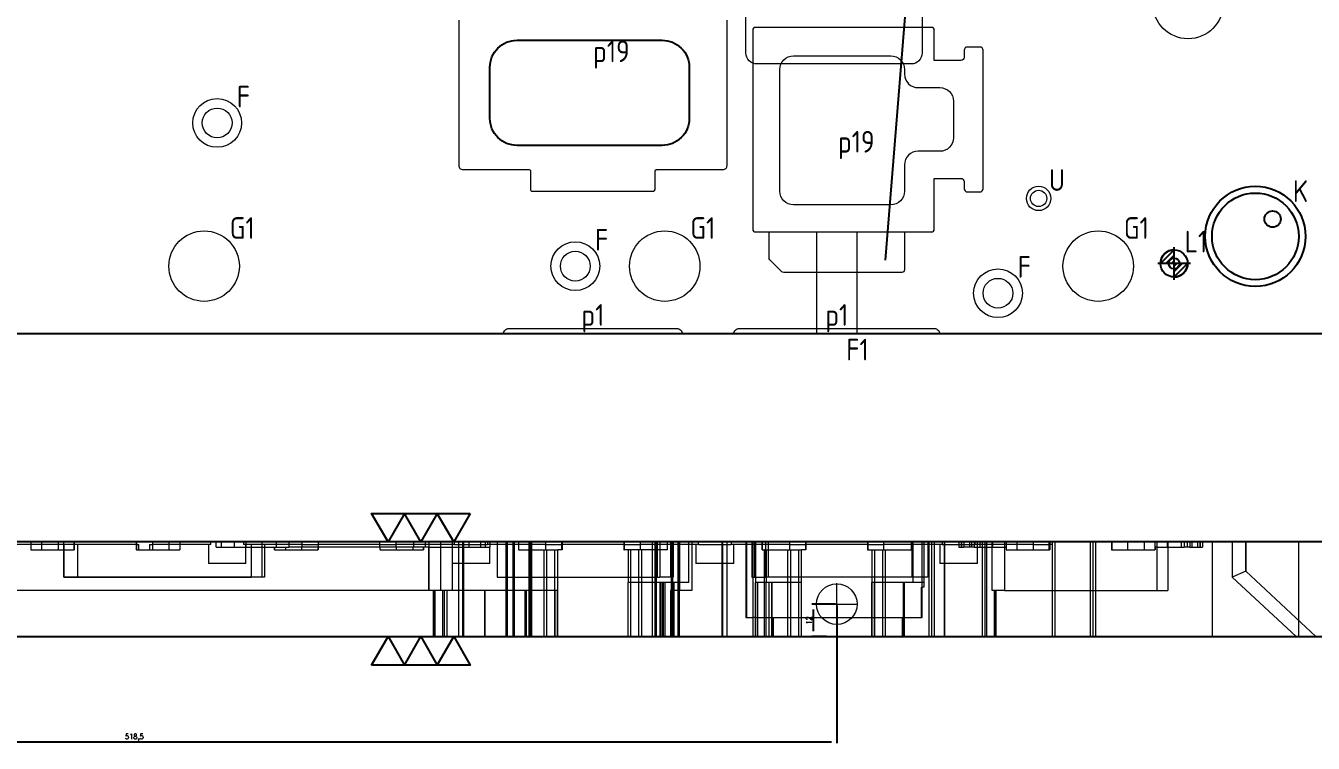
# Model space of a CAD drawing. Header units: millimetres. Extents: x 59063 to 60283, y 1408 to 2193.
# Drawn here: x 59380.3 to 59855.5, y 1407.8 to 1672.7 of the extents above; entities that cross this region are included whole.
import ezdxf
from ezdxf.enums import TextEntityAlignment as Align

# ---------------------------------------------------------------- set-up
doc = ezdxf.new("R2010")
doc.units = ezdxf.units.MM
for name, pattern in [('CENTER', [0]), ('DASHED', [0]), ('HIDDEN', [0])]:
    doc.linetypes.add(name, pattern=pattern)
doc.layers.add('151', color=7, linetype='Continuous', true_color=0xffffff)
for name, color, linetype in [('DIE', 7, 'Continuous'), ('DIE_O', 40, 'Continuous'), ('DIE_W', 1, 'Continuous'), ('DIM', 4, 'Continuous'), ('TEXT', 4, 'Continuous')]:
    doc.layers.add(name, color=color, linetype=linetype)
doc.styles.add('gbenor', font='gbenor.shx', dxfattribs={"bigfont": 'gbcbig.shx'})
doc.styles.get("Standard").update_dxf_attribs({"font": 'txt.shx', "width": 0.85, "bigfont": 'ctxt.shx'})
doc.dimstyles.new('T-2-WX', dxfattribs={"dimtxt": 2, "dimasz": 2, "dimexe": 0.5, "dimexo": 0.5, "dimgap": 0.5, "dimtad": 1, "dimtxsty": 'Standard', "dimblk": 'OPEN30', "dimcen": 0, "dimazin": 3, "dimtfac": 1, "dimtmove": 0, "dimatfit": 3, "dimldrblk": 'OPEN30', "dimlwd": -1, "dimlwe": -1})

# ---------------------------------------------------------------- blocks, each defined once
blk = doc.blocks.new('locater0')
for p, q in [((-0.5, -0.003), (0, 0.497)), ((0, 0.6), (0, -0.6)), ((-0.6, 0), (0.6, 0)), ((-0.3, 0), (0, 0.3)), ((-0.1, 0), (0, 0.1)), ((0.5, 0.003), (0, -0.497)), ((0.1, 0), (0, -0.1)), ((0.3, 0), (0, -0.3))]:
    blk.add_line(p, q)
for start, end in [(90, 180), (270, 0)]:
    blk.add_arc((0, 0), 0.5, start, end)
blk = doc.blocks.new('*D7585')
at = {"layer": 'Defpoints', "color": 0}
for p in [(59891.15, 2078.96), (59911.72, 2078.96), (59161.15, 1558.96)]:
    blk.add_point(p, dxfattribs=at)
at = {"layer": 'DIM', "color": 0}
blk.add_line((59891.65, 2078.96), (59916.59, 2078.96), dxfattribs=at)
at = {"layer": 'DIM', "color": 0, "insert": (59914.4, 2080.46), "char_height": 2, "attachment_point": 5}
blk.add_mtext('520', dxfattribs=at)
blk = doc.blocks.new('_Open30')
blk = doc.blocks.new('*D7586')
at = {"layer": 'Defpoints', "color": 0}
for p in [(59891.15, 2102.18), (59891.15, 2078.96), (59161.15, 1558.96)]:
    blk.add_point(p, dxfattribs=at)
at = {"layer": 'DIM', "color": 0}
blk.add_line((59891.15, 2079.46), (59891.15, 2107.05), dxfattribs=at)
at = {"layer": 'DIM', "color": 0, "insert": (59889.65, 2104.87), "char_height": 2, "attachment_point": 5, "rotation": 90}
blk.add_mtext('730', dxfattribs=at)
blk = doc.blocks.new('*u7581')
at = {"layer": '151', "color": 2, "linetype": 'DASHED', "lineweight": 13}
for p, q in [((-343.34, 4.97), (-364.89, 4.97)), ((-314.54, 4.97), (-337.34, 4.97)), ((-286.99, 4.97), (-308.54, 4.97)), ((-253.34, 4.97), (-274.89, 4.97)), ((-224.54, 4.97), (-247.34, 4.97)), ((-196.99, 4.97), (-218.54, 4.97)), ((-196.99, 4.97), (-184.89, 4.97)), ((-163.34, 4.97), (-184.89, 4.97)), ((-134.54, 4.97), (-157.34, 4.97)), ((-106.99, 4.97), (-128.54, 4.97)), ((-73.34, 4.97), (-94.89, 4.97)), ((-44.54, 4.97), (-67.34, 4.97)), ((-16.99, 4.97), (-38.54, 4.97)), ((16.66, 4.97), (-4.89, 4.97)), ((23.56, 4.97), (22.66, 4.97)), ((-85.94, -22.03), (-86.94, -22.03)), ((-85.94, -22.03), (-24.44, -22.03))]:
    blk.add_line(p, q, dxfattribs=at)
at = {"layer": '151', "color": 31, "linetype": 'DASHED', "lineweight": 13}
for p, q in [((-353.44, 5.97), (-353.44, 2.97)), ((-343.34, 5.97), (-343.34, 2.97)), ((-337.34, 4.97), (-343.34, 4.97)), ((-341.23, 4.97), (-341.23, -7.03)), ((-337.44, 2.97), (-337.44, 5.97)), ((-337.34, 5.97), (-337.34, 5.97)), ((-337.34, 5.97), (-337.34, 2.97)), ((-314.54, 5.97), (-314.54, 5.97)), ((-314.54, 5.97), (-314.54, 2.97)), ((-314.54, 4.97), (-313.49, 4.97)), ((-314.44, 5.97), (-314.44, 2.97)), ((-313.49, 2.97), (-313.49, 4.97)), ((-309.58, 4.97), (-308.54, 4.97)), ((-309.58, 4.97), (-309.58, 2.97)), ((-308.54, 5.97), (-308.54, 2.97)), ((-298.44, 5.97), (-298.44, 2.97)), ((-287.83, 4.97), (-287.83, -2.03)), ((-286.99, 4.97), (-286.99, 5.97)), ((-284.94, 3.97), (-284.94, 5.97)), ((-274.89, 5.97), (-274.89, 4.97)), ((-274.05, -2.03), (-274.05, 4.97)), ((-267.1, 4.97), (-267.1, -7.03)), ((-262.67, 3.97), (-262.67, 5.97)), ((-253.34, 5.97), (-253.34, 3.97)), ((-253.34, 4.97), (-247.34, 4.97)), ((-247.34, 5.97), (-247.34, 3.97)), ((-247.34, 5.97), (-247.34, 5.97)), ((-224.54, 3.97), (-224.54, 5.97)), ((-224.54, 5.97), (-224.54, 5.97)), ((-224.54, 4.97), (-218.54, 4.97)), ((-218.54, 3.97), (-218.54, 5.97)), ((-197.94, 4.97), (-197.94, -2.03)), ((-196.99, 4.97), (-196.99, 5.97)), ((-184.89, 5.97), (-184.89, 4.97)), ((-183.94, 5.97), (-183.94, 3.97)), ((-181.28, 5.97), (-181.28, -7.03)), ((-175.44, 5.97), (-175.44, -12.03)), ((-173.44, 5.97), (-173.44, 2.97)), ((-163.34, 2.97), (-163.34, 5.97)), ((-163.34, 4.97), (-157.34, 4.97)), ((-157.44, 5.97), (-157.44, 2.97)), ((-157.44, 2.97), (-157.44, 5.97)), ((-157.34, 5.97), (-157.34, 5.97)), ((-157.34, 5.97), (-157.34, 2.97)), ((-134.54, 5.97), (-134.54, 5.97)), ((-134.54, 5.97), (-134.54, 2.97)), ((-134.54, 4.97), (-128.54, 4.97)), ((-134.44, 5.97), (-134.44, 2.97)), ((-134.44, 5.97), (-134.44, 2.97)), ((-128.54, 5.97), (-128.54, 2.97)), ((-118.44, 2.97), (-118.44, 5.97)), ((-118.44, 2.97), (-118.44, 5.97)), ((-117.28, 5.97), (-117.28, -7.03)), ((-116.44, -12.03), (-116.44, 5.97)), ((-116.28, 5.97), (-116.28, -7.03)), ((-110.54, -9.03), (-110.54, 5.97)), ((-109.44, 5.97), (-109.44, -12.03)), ((-107.94, 4.97), (-107.94, -2.03)), ((-106.99, 4.97), (-106.99, 5.97)), ((-106.99, 4.97), (-94.89, 4.97)), ((-94.89, 5.97), (-94.89, 4.97)), ((-93.94, -2.03), (-93.94, 4.97)), ((-89.44, 5.97), (-89.44, -22.03)), ((-89.17, -22.03), (-89.17, 5.97)), ((-87.28, 5.97), (-87.28, -7.03)), ((-86.28, 5.97), (-86.28, -7.03)), ((-83.44, 5.97), (-83.44, 2.97)), ((-83.44, 2.97), (-83.44, 5.97)), ((-73.34, 5.97), (-73.34, 2.97)), ((-73.34, 4.97), (-67.34, 4.97)), ((-67.44, 5.97), (-67.44, 2.97)), ((-67.34, 5.97), (-67.34, 5.97)), ((-67.34, 5.97), (-67.34, 2.97)), ((-44.54, 5.97), (-44.54, 5.97)), ((-44.54, 5.97), (-44.54, 2.97)), ((-44.54, 4.97), (-38.54, 4.97)), ((-44.44, 5.97), (-44.44, 2.97)), ((-38.54, 2.97), (-38.54, 5.97)), ((-28.52, 5.97), (-28.52, 2.97)), ((-28.44, 5.97), (-28.44, 2.97)), ((-24.44, -22.03), (-24.44, 5.97)), ((-23.8, 5.97), (-23.8, -10.83)), ((-22.28, 5.97), (-22.28, -7.03)), ((-17.94, 4.97), (-17.94, -2.03)), ((-16.99, 5.97), (-16.99, 4.97)), ((-16.99, 4.97), (-4.89, 4.97)), ((-10.94, 5.97), (-10.94, 3.97)), ((-9.94, 5.97), (-9.94, 3.97)), ((-4.89, 4.97), (-4.89, 5.97)), ((-3.94, -2.03), (-3.94, 4.97)), ((1.47, -12.03), (1.47, 5.97)), ((1.49, 5.97), (1.49, 3.97)), ((6.56, 5.97), (6.56, 3.97)), ((16.66, 2.97), (16.66, 5.97)), ((16.66, 4.97), (22.66, 4.97)), ((22.48, 2.97), (22.48, 5.97)), ((22.56, 5.97), (22.56, 2.97)), ((22.66, 5.97), (22.66, 5.97)), ((22.66, 5.97), (22.66, 2.97)), ((45.46, 5.97), (45.46, 5.97)), ((45.46, 5.97), (45.46, 2.97)), ((45.56, 5.97), (45.56, 2.97)), ((45.65, 2.97), (45.65, 5.97)), ((51.46, 2.97), (51.46, 5.97)), ((61.56, 3.97), (61.56, 5.97)), ((66.19, 3.97), (66.19, 5.97)), ((66.2, 5.97), (66.2, -12.03)), ((78.06, 5.97), (78.06, 3.97)), ((90.06, 5.97), (90.06, -7.07)), ((-353.44, 2.97), (-353.44, 2.97)), ((-353.44, 2.97), (-337.44, 2.97)), ((-337.34, 2.97), (-337.44, 2.97)), ((-314.44, 2.97), (-314.54, 2.97)), ((-314.44, 2.97), (-298.44, 2.97)), ((-284.94, 3.97), (-263.44, 3.97)), ((-263.44, 3.97), (-263.44, 2.97)), ((-263.44, 3.97), (-262.67, 3.97)), ((-263.44, 2.97), (-263.44, 3.97)), ((-263.44, 2.97), (-263.44, 2.97)), ((-263.44, 2.97), (-247.44, 2.97)), ((-262.67, 3.97), (-258.14, 3.97)), ((-212.13, 3.97), (-258.14, 3.97)), ((-253.34, 2.97), (-253.34, 3.97)), ((-247.44, 3.97), (-247.44, 2.97)), ((-247.44, 3.97), (-247.44, 2.97)), ((-247.34, 2.97), (-247.44, 2.97)), ((-247.34, 3.97), (-247.34, 3.97)), ((-247.34, 3.97), (-247.34, 3.97)), ((-247.34, 3.97), (-247.34, 2.97)), ((-224.54, 3.97), (-224.54, 3.97)), ((-224.54, 3.97), (-224.54, 3.97)), ((-224.54, 3.97), (-224.54, 2.97)), ((-224.44, 2.97), (-224.54, 2.97)), ((-224.44, 2.97), (-224.44, 3.97)), ((-224.44, 2.97), (-224.44, 3.97)), ((-224.44, 2.97), (-208.44, 2.97)), ((-218.54, 3.97), (-218.54, 2.97)), ((-207.89, 3.97), (-212.13, 3.97)), ((-208.44, 3.97), (-208.44, 2.97)), ((-208.44, 2.97), (-208.44, 3.97)), ((-206.42, 3.97), (-207.89, 3.97)), ((-206.42, 3.97), (-183.94, 3.97)), ((-183.94, -2.03), (-183.94, 3.97)), ((-173.44, 2.97), (-173.44, 2.97)), ((-173.44, 2.97), (-158.94, 2.97)), ((-157.44, 2.97), (-158.94, 2.97)), ((-158.94, -12.03), (-158.94, 2.97)), ((-157.34, 2.97), (-157.44, 2.97)), ((-157.34, 2.97), (-157.34, 2.97)), ((-134.54, 2.97), (-134.44, 2.97)), ((-134.54, 2.97), (-134.54, 2.97)), ((-132.94, 2.97), (-134.44, 2.97)), ((-132.94, 2.97), (-132.94, -9.03)), ((-118.44, 2.97), (-132.94, 2.97)), ((-83.44, 2.97), (-83.44, 2.97)), ((-83.44, 2.97), (-82.64, 2.97)), ((-81.94, 2.97), (-82.64, 2.97)), ((-81.94, 2.97), (-81.94, -9.03)), ((-81.94, 2.97), (-68.94, 2.97)), ((-67.44, 2.97), (-68.94, 2.97)), ((-68.94, -9.03), (-68.94, 2.97)), ((-67.34, 2.97), (-67.44, 2.97)), ((-67.34, 2.97), (-67.34, 2.97)), ((-44.54, 2.97), (-44.54, 2.97)), ((-44.54, 2.97), (-44.54, 2.97)), ((-44.54, 2.97), (-44.44, 2.97)), ((-44.44, 2.97), (-42.94, 2.97)), ((-42.94, 2.97), (-42.94, -9.03)), ((-42.94, 2.97), (-28.52, 2.97)), ((-28.44, 2.97), (-28.52, 2.97)), ((-10.94, 3.97), (-10.06, 3.97)), ((-10.06, 3.97), (-9.94, 3.97)), ((-9.94, 3.97), (-9.06, 3.97)), ((-5.23, 3.97), (-9.06, 3.97)), ((-5.23, 3.97), (-3.11, 3.97)), ((-3.11, 3.97), (1.49, 3.97)), ((1.49, 3.97), (5.93, 3.97)), ((5.93, 3.97), (6.65, 3.97)), ((6.56, 3.97), (6.56, 2.97)), ((6.56, 2.97), (6.65, 2.97)), ((6.65, 2.97), (6.65, 3.97)), ((6.65, 2.97), (22.48, 2.97)), ((22.48, 2.97), (22.56, 2.97)), ((22.66, 2.97), (22.56, 2.97)), ((45.46, 2.97), (45.56, 2.97)), ((45.65, 2.97), (45.56, 2.97)), ((45.65, 2.97), (61.48, 2.97)), ((62.2, 3.97), (61.48, 3.97)), ((61.48, 3.97), (61.48, 2.97)), ((61.56, 2.97), (61.48, 2.97)), ((61.56, 3.97), (61.56, 2.97)), ((62.2, 3.97), (66.19, 3.97)), ((66.19, 3.97), (72.23, 3.97)), ((74.36, 3.97), (72.23, 3.97)), ((74.36, 3.97), (78.18, 3.97)), ((78.18, 3.97), (79.06, 3.97)), ((-274.05, -2.03), (-287.83, -2.03)), ((-183.94, -2.03), (-197.94, -2.03)), ((-93.94, -2.03), (-107.94, -2.03)), ((-3.94, -2.03), (-17.94, -2.03)), ((-341.23, -7.03), (-336.23, -7.03)), ((-336.23, -7.03), (-272.1, -7.03)), ((-267.1, -7.03), (-272.1, -7.03)), ((-181.28, -7.03), (-175.28, -7.03)), ((-175.28, -7.03), (-121.28, -7.03)), ((-132.91, -9.03), (-132.94, -9.03)), ((-132, -9.03), (-132.91, -9.03)), ((-121.09, -9.03), (-132, -9.03)), ((-116.28, -7.03), (-121.28, -7.03)), ((-120.94, -9.03), (-121.09, -9.03)), ((-120.44, -9.03), (-120.94, -9.03)), ((-119.94, -9.03), (-120.44, -9.03)), ((-119.24, -9.03), (-119.94, -9.03)), ((-116.84, -9.03), (-119.24, -9.03)), ((-115.94, -9.03), (-116.84, -9.03)), ((-110.54, -9.03), (-115.94, -9.03)), ((-87.28, -7.03), (-82.28, -7.03)), ((-85.04, -9.03), (-85.94, -9.03)), ((-82.64, -9.03), (-85.04, -9.03)), ((-81.94, -9.03), (-82.64, -9.03)), ((-28.28, -7.03), (-82.28, -7.03)), ((-80.94, -9.03), (-81.94, -9.03)), ((-79.94, -9.03), (-80.94, -9.03)), ((-69.88, -9.03), (-79.78, -9.03)), ((-68.97, -9.03), (-69.88, -9.03)), ((-68.94, -9.03), (-68.97, -9.03)), ((-42.91, -9.03), (-42.94, -9.03)), ((-42, -9.03), (-42.91, -9.03)), ((-31.44, -9.03), (-42, -9.03)), ((-30.94, -9.03), (-31.44, -9.03)), ((-23.8, -9.03), (-30.94, -9.03)), ((-22.28, -7.03), (-28.28, -7.03)), ((95.06, -4.89), (90.06, -7.07)), ((90.06, -7.07), (113.61, -29.03)), ((-206.44, -12.03), (-371.75, -12.03)), ((-202.17, -12.03), (-206.44, -12.03)), ((-197.89, -12.03), (-202.17, -12.03)), ((-174.94, -12.03), (-197.89, -12.03)), ((-170.94, -12.03), (-174.94, -12.03)), ((-159.88, -12.03), (-170.44, -12.03)), ((-158.97, -12.03), (-159.88, -12.03)), ((-158.94, -12.03), (-158.97, -12.03)), ((-116.94, -12.03), (-117.29, -12.03)), ((-113.94, -12.03), (-116.94, -12.03)), ((-109.44, -12.03), (-113.94, -12.03)), ((-24.44, -10.83), (-24.72, -10.83)), ((-23.8, -10.83), (-24.44, -10.83)), ((1.47, -12.03), (1.43, -12.03)), ((5.93, -12.03), (1.47, -12.03)), ((5.93, -12.03), (62.2, -12.03)), ((62.2, -12.03), (66.2, -12.03)), ((-89.44, -22.03), (-86.94, -22.03))]:
    blk.add_line(p, q, dxfattribs=at)
at = {"layer": '151', "color": 155, "linetype": 'DASHED', "lineweight": 13}
for p, q in [((-349.44, 5.97), (-349.44, 2.97)), ((-349.44, 5.97), (-349.44, 2.97)), ((-336.23, 4.97), (-336.23, -7.03)), ((-336.23, 4.97), (-336.23, -7.03)), ((-302.44, 5.97), (-302.44, 2.97)), ((-302.44, 5.97), (-302.44, 2.97)), ((-283.18, 5.97), (-283.18, 3.97)), ((-283.18, 5.97), (-283.18, 3.97)), ((-278.32, 5.97), (-278.32, 3.97)), ((-278.32, 5.97), (-278.32, 3.97)), ((-274.08, 5.97), (-274.08, 3.97)), ((-274.08, 5.97), (-274.08, 3.97)), ((-272.1, 4.97), (-272.1, -7.03)), ((-272.1, 4.97), (-272.1, -7.03)), ((-258.14, 5.97), (-258.14, 3.97)), ((-258.14, 5.97), (-258.14, 3.97)), ((-212.13, 5.97), (-212.13, 3.97)), ((-212.13, 5.97), (-212.13, 3.97)), ((-207.89, 5.97), (-207.89, 3.97)), ((-207.89, 5.97), (-207.89, 3.97)), ((-202.17, 5.97), (-202.17, -12.03)), ((-202.17, 5.97), (-202.17, -12.03)), ((-197.89, 5.97), (-197.89, -12.03)), ((-197.89, 5.97), (-197.89, -12.03)), ((-193.94, -29.03), (-193.94, 5.97)), ((-193.94, -29.03), (-193.94, 5.97)), ((-193.64, -29.03), (-193.64, 5.97)), ((-193.64, -29.03), (-193.64, 5.97)), ((-191.72, 5.97), (-191.72, 3.97)), ((-191.72, 5.97), (-191.72, 3.97)), ((-187.47, 5.97), (-187.47, 3.97)), ((-187.47, 5.97), (-187.47, 3.97)), ((-185.69, 5.97), (-185.69, 3.97)), ((-185.69, 5.97), (-185.69, 3.97)), ((-177.94, -29.03), (-177.94, 5.97)), ((-177.44, -29.03), (-177.44, 5.97)), ((-175.28, 5.97), (-175.28, -7.03)), ((-175.28, 5.97), (-175.28, -7.03)), ((-175.28, 5.97), (-175.28, -7.03)), ((-175.28, 5.97), (-175.28, -7.03)), ((-169.44, -29.03), (-169.44, 5.97)), ((-169.44, -29.03), (-169.44, 5.97)), ((-168.44, -29.03), (-168.44, 5.97)), ((-168.44, -29.03), (-168.44, 5.97)), ((-123.94, -29.03), (-123.94, 5.97)), ((-123.94, -29.03), (-123.94, 5.97)), ((-122.44, -29.03), (-122.44, 5.97)), ((-122.44, -29.03), (-122.44, 5.97)), ((-122.28, 5.97), (-122.28, -7.03)), ((-121.28, 5.97), (-121.28, -7.03)), ((-114.44, -29.03), (-114.44, 5.97)), ((-113.94, -29.03), (-113.94, 5.97)), ((-113.94, 5.97), (-113.94, -12.03)), ((-113.94, 5.97), (-113.94, -9.03)), ((-113.94, 5.97), (-113.94, -9.03)), ((-113.94, 5.97), (-113.94, -12.03)), ((-98.24, -29.03), (-98.24, 5.97)), ((-98.24, -29.03), (-98.24, 5.97)), ((-97.94, -29.03), (-97.94, 5.97)), ((-97.94, -29.03), (-97.94, 5.97)), ((-85.94, 5.97), (-85.94, -29.03)), ((-85.94, 5.97), (-85.94, -29.03)), ((-82.28, 5.97), (-82.28, -7.03)), ((-81.28, 5.97), (-81.28, -7.03)), ((-28.28, 5.97), (-28.28, -7.03)), ((-28.28, 5.97), (-28.28, -7.03)), ((-28.28, 5.97), (-28.28, -7.03)), ((-28.28, 5.97), (-28.28, -7.03)), ((-27.8, 5.97), (-27.8, -9.03)), ((-27.8, 5.97), (-27.8, -9.03)), ((-21.94, 5.97), (-21.94, -29.03)), ((-21.94, 5.97), (-21.94, -29.03)), ((-20.94, 5.97), (-20.94, -29.03)), ((-20.94, 5.97), (-20.94, -29.03)), ((-16.16, -29.03), (-16.16, 5.97)), ((-16.16, -29.03), (-16.16, 5.97)), ((-16.16, -29.03), (-16.16, 5.97)), ((-16.16, -29.03), (-16.16, 5.97)), ((-16.08, -29.03), (-16.08, 5.97)), ((-16.08, -29.03), (-16.08, 5.97)), ((-16.08, -29.03), (-16.08, 5.97)), ((-16.08, -29.03), (-16.08, 5.97)), ((-10.06, 5.97), (-10.06, 3.97)), ((-10.06, 5.97), (-10.06, 3.97)), ((-9.06, 5.97), (-9.06, 3.97)), ((-9.06, 5.97), (-9.06, 3.97)), ((-9.06, 5.97), (-9.06, 3.97)), ((-6.94, 5.97), (-6.94, 3.97)), ((-6.23, 5.97), (-6.23, 3.97)), ((-5.23, 5.97), (-5.23, 3.97)), ((-5.23, 5.97), (-5.23, 3.97)), ((-4.11, 5.97), (-4.11, 3.97)), ((-3.11, 5.97), (-3.11, 3.97)), ((-3.11, 5.97), (-3.11, 3.97)), ((-2.12, -29.03), (-2.12, 5.97)), ((-2.12, -29.03), (-2.12, 5.97)), ((-2.12, -29.03), (-2.12, 5.97)), ((-2.12, -29.03), (-2.12, 5.97)), ((-0.52, -29.03), (-0.52, 5.97)), ((-0.52, -29.03), (-0.52, 5.97)), ((-0.52, -29.03), (-0.52, 5.97)), ((-0.52, -29.03), (-0.52, 5.97)), ((5.93, 5.97), (5.93, -12.03)), ((5.93, 5.97), (5.93, -12.03)), ((10.56, 5.97), (10.56, 2.97)), ((10.56, 5.97), (10.56, 2.97)), ((24.56, 5.97), (24.56, -29.03)), ((24.56, 5.97), (24.56, -29.03)), ((37.56, 5.97), (37.56, -29.03)), ((37.56, 5.97), (37.56, -29.03)), ((39.56, 5.97), (39.56, -29.03)), ((39.56, 5.97), (39.56, -29.03)), ((57.56, 5.97), (57.56, 2.97)), ((57.56, 5.97), (57.56, 2.97)), ((62.2, 5.97), (62.2, -12.03)), ((62.2, 5.97), (62.2, -12.03)), ((71.23, 5.97), (71.23, 3.97)), ((71.23, 5.97), (71.23, 3.97)), ((72.23, 5.97), (72.23, 3.97)), ((73.36, 5.97), (73.36, 3.97)), ((73.36, 5.97), (73.36, 3.97)), ((74.36, 5.97), (74.36, 3.97)), ((75.06, 5.97), (75.06, 3.97)), ((77.18, 5.97), (77.18, 3.97)), ((77.18, 5.97), (77.18, 3.97)), ((77.18, 5.97), (77.18, 3.97)), ((78.18, 5.97), (78.18, 3.97)), ((78.18, 5.97), (78.18, 3.97)), ((95.06, 5.97), (95.06, -4.89)), ((95.06, -4.89), (95.06, 5.97)), ((-259.44, 3.97), (-259.44, 2.97)), ((-259.44, 3.97), (-259.44, 2.97)), ((-212.44, 3.97), (-212.44, 2.97)), ((-212.44, 3.97), (-212.44, 2.97)), ((-162.94, -29.03), (-162.94, 2.97)), ((-162.94, -29.03), (-162.94, 2.97)), ((-162.94, -29.03), (-162.94, 2.97)), ((-162.94, -29.03), (-162.94, 2.97)), ((-159.94, -29.03), (-159.94, 2.97)), ((-159.94, -29.03), (-159.94, 2.97)), ((-131.94, -29.03), (-131.94, 2.97)), ((-131.94, -29.03), (-131.94, 2.97)), ((-128.94, -29.03), (-128.94, 2.97)), ((-128.94, -29.03), (-128.94, 2.97)), ((-128.94, -29.03), (-128.94, 2.97)), ((-128.94, -29.03), (-128.94, 2.97)), ((-122.28, 2.97), (-122.28, -7.03)), ((-121.28, 2.97), (-121.28, -7.03)), ((-82.64, -29.03), (-82.64, 2.97)), ((-82.64, -29.03), (-82.64, 2.97)), ((-82.28, 2.97), (-82.28, -7.03)), ((-81.28, 2.97), (-81.28, -7.03)), ((-72.94, -29.03), (-72.94, 2.97)), ((-72.94, -29.03), (-72.94, 2.97)), ((-72.94, -29.03), (-72.94, 2.97)), ((-72.94, -29.03), (-72.94, 2.97)), ((-69.94, -29.03), (-69.94, 2.97)), ((-69.94, -29.03), (-69.94, 2.97)), ((-41.94, -29.03), (-41.94, 2.97)), ((-41.94, -29.03), (-41.94, 2.97)), ((-38.94, -29.03), (-38.94, 2.97)), ((-38.94, -29.03), (-38.94, 2.97)), ((-38.94, -29.03), (-38.94, 2.97)), ((-38.94, -29.03), (-38.94, 2.97)), ((5.93, 3.97), (5.93, -12.03)), ((5.93, 3.97), (5.93, -12.03)), ((62.2, 3.97), (62.2, -12.03)), ((62.2, 3.97), (62.2, -12.03)), ((-132, -29.03), (-132, -9.03)), ((-132, -29.03), (-132, -9.03)), ((-121.09, -29.03), (-121.09, -9.03)), ((-121.09, -29.03), (-121.09, -9.03)), ((-120.44, -29.03), (-120.44, -9.03)), ((-120.44, -29.03), (-120.44, -9.03)), ((-119.24, -29.03), (-119.24, -9.03)), ((-119.24, -29.03), (-119.24, -9.03)), ((-119.24, -29.03), (-119.24, -9.03)), ((-119.24, -29.03), (-119.24, -9.03)), ((-119.24, -29.03), (-119.24, -9.03)), ((-119.24, -29.03), (-119.24, -9.03)), ((-116.84, -29.03), (-116.84, -9.03)), ((-116.84, -29.03), (-116.84, -9.03)), ((-116.84, -29.03), (-116.84, -9.03)), ((-116.84, -29.03), (-116.84, -9.03)), ((-85.04, -29.03), (-85.04, -9.03)), ((-85.04, -29.03), (-85.04, -9.03)), ((-85.04, -29.03), (-85.04, -9.03)), ((-85.04, -29.03), (-85.04, -9.03)), ((-82.64, -29.03), (-82.64, -9.03)), ((-82.64, -29.03), (-82.64, -9.03)), ((-82.64, -29.03), (-82.64, -9.03)), ((-82.64, -29.03), (-82.64, -9.03)), ((-80.94, -29.03), (-80.94, -9.03)), ((-80.94, -29.03), (-80.94, -9.03)), ((-79.78, -29.03), (-79.78, -9.03)), ((-79.78, -29.03), (-79.78, -9.03)), ((-69.88, -29.03), (-69.88, -9.03)), ((-69.88, -29.03), (-69.88, -9.03)), ((-42, -29.03), (-42, -9.03)), ((-42, -29.03), (-42, -9.03)), ((-30.94, -29.03), (-30.94, -9.03)), ((-30.94, -29.03), (-30.94, -9.03)), ((95.06, -4.89), (120.94, -29.03)), ((120.94, -29.03), (95.06, -4.89)), ((-204.5, -29.03), (-204.5, -12.03)), ((-204.15, -29.03), (-204.15, -12.03)), ((-204.15, -29.03), (-204.15, -12.03)), ((-204.15, -29.03), (-204.15, -12.03)), ((-204.15, -29.03), (-204.15, -12.03)), ((-201.35, -29.03), (-201.35, -12.03)), ((-201.35, -29.03), (-201.35, -12.03)), ((-201.35, -29.03), (-201.35, -12.03)), ((-201.35, -29.03), (-201.35, -12.03)), ((-199.75, -29.03), (-199.75, -12.03)), ((-199.75, -29.03), (-199.75, -12.03)), ((-199.75, -29.03), (-199.75, -12.03)), ((-199.75, -29.03), (-199.75, -12.03)), ((-185.79, -29.03), (-185.79, -12.03)), ((-185.79, -29.03), (-185.79, -12.03)), ((-185.79, -29.03), (-185.79, -12.03)), ((-185.79, -29.03), (-185.79, -12.03)), ((-185.71, -29.03), (-185.71, -12.03)), ((-185.71, -29.03), (-185.71, -12.03)), ((-185.71, -29.03), (-185.71, -12.03)), ((-185.71, -29.03), (-185.71, -12.03)), ((-170.94, -29.03), (-170.94, -12.03)), ((-170.94, -29.03), (-170.94, -12.03)), ((-170.46, -29.03), (-170.46, -12.03)), ((-159.88, -29.03), (-159.88, -12.03)), ((2.28, -29.03), (2.28, -12.03)), ((2.28, -29.03), (2.28, -12.03)), ((2.28, -29.03), (2.28, -12.03)), ((2.28, -29.03), (2.28, -12.03)), ((2.46, -29.03), (2.46, -12.03)), ((2.49, -29.03), (2.49, -12.03)), ((-85.94, -22.03), (-85.94, -29.03)), ((-85.94, -22.03), (-85.94, -29.03)), ((-80.94, -29.03), (-80.94, -22.03)), ((-80.94, -29.03), (-80.94, -22.03)), ((-79.24, -29.03), (-79.24, -22.03)), ((-79.24, -29.03), (-79.24, -22.03)), ((-31.64, -29.03), (-31.64, -22.03)), ((-31.64, -29.03), (-31.64, -22.03)), ((-30.94, -29.03), (-30.94, -22.03)), ((-30.94, -29.03), (-30.94, -22.03))]:
    blk.add_line(p, q, dxfattribs=at)
at = {"layer": '151', "color": 11, "linetype": 'DASHED', "lineweight": 13}
for p, q in [((-195.44, -29.03), (-195.44, 5.97)), ((-174.94, -29.03), (-174.94, 5.97)), ((-168.94, -29.03), (-168.94, 5.97)), ((-122.94, -29.03), (-122.94, 5.97)), ((-116.94, -29.03), (-116.94, 5.97)), ((-96.44, -29.03), (-96.44, 5.97)), ((-86.94, 5.97), (-86.94, -29.03)), ((-20.94, 5.97), (-20.94, -29.03)), ((-19.94, 5.97), (-19.94, -29.03)), ((-16.01, -29.03), (-16.01, 5.97)), ((-1.12, -29.03), (-1.12, 5.97)), ((1.43, -12.03), (1.43, 5.97)), ((23.56, 5.97), (23.56, -29.03)), ((38.56, 5.97), (38.56, -29.03)), ((79.06, 5.97), (79.06, 3.97)), ((82.56, 5.97), (82.56, -29.03)), ((114.56, -29.03), (114.56, 5.97)), ((-163.94, -29.03), (-163.94, 2.97)), ((-127.94, -29.03), (-127.94, 2.97)), ((-73.94, -29.03), (-73.94, 2.97)), ((-37.94, -29.03), (-37.94, 2.97)), ((-132.94, -29.03), (-132.94, -9.03)), ((-132.91, -29.03), (-132.91, -9.03)), ((-120.94, -29.03), (-120.94, -9.03)), ((-119.94, -29.03), (-119.94, -9.03)), ((-115.94, -29.03), (-115.94, -9.03)), ((-85.94, -29.03), (-85.94, -9.03)), ((-81.94, -29.03), (-81.94, -9.03)), ((-79.94, -22.03), (-79.94, -9.03)), ((-68.97, -29.03), (-68.97, -9.03)), ((-68.94, -29.03), (-68.94, -9.03)), ((-42.94, -29.03), (-42.94, -9.03)), ((-42.91, -29.03), (-42.91, -9.03)), ((-31.44, -9.03), (-31.44, -22.03)), ((-204.75, -29.03), (-204.75, -12.03)), ((-200.75, -29.03), (-200.75, -12.03)), ((-185.87, -29.03), (-185.87, -12.03)), ((-175.44, -12.03), (-175.44, -29.03)), ((-170.44, -29.03), (-170.44, -12.03)), ((-158.97, -29.03), (-158.97, -12.03)), ((-158.94, -29.03), (-158.94, -12.03)), ((-117.29, -12.03), (-117.29, -29.03)), ((-116.44, -29.03), (-116.44, -12.03)), ((-24.72, -22.03), (-24.72, -10.83)), ((2.88, -29.03), (2.88, -12.03)), ((-79.94, -29.03), (-79.94, -22.03)), ((-31.44, -29.03), (-31.44, -22.03))]:
    blk.add_line(p, q, dxfattribs=at)
at = {"layer": '151', "color": 11, "linetype": 'Continuous', "lineweight": 13}
for points in [[(-574.44, 5.97), (-331.1, 5.97), (-87.77, 5.97), (155.56, 5.97)], [(-574.44, -29.03), (-331.1, -29.03), (-87.77, -29.03), (155.56, -29.03)]]:
    blk.add_open_spline(points, degree=3, dxfattribs=at)
at = {"layer": '151', "color": 31, "linetype": 'DASHED', "lineweight": 13}
for points, degree in [([(-206.41, 3.97), (-206.41, 5.97)], 1), ([(-206.44, -12.03), (-206.44, 3.97)], 1), ([(-79.78, -9.03), (-79.84, -9.03), (-79.89, -9.03), (-79.94, -9.03)], 3), ([(-170.44, -12.03), (-170.44, -12.03), (-170.66, -12.03), (-170.94, -12.03)], 3)]:
    blk.add_open_spline(points, degree=degree, dxfattribs=at)
at = {"layer": '151', "color": 155, "linetype": 'DASHED', "lineweight": 13}
blk.add_open_spline([(-206.44, 3.97), (-206.44, -12.03)], degree=1, dxfattribs=at)
blk = doc.blocks.new('*D7587')
at = {"layer": 'Defpoints', "color": 0}
for p in [(59679.65, 1459.19), (59670.89, 1447.19), (59676.31, 1447.19)]:
    blk.add_point(p, dxfattribs=at)
at = {"layer": 'DIM', "color": 0}
for p, q in [((59679.15, 1459.19), (59670.39, 1459.19)), ((59670.89, 1457.19), (59670.89, 1449.19)), ((59675.81, 1447.19), (59670.39, 1447.19))]:
    blk.add_line(p, q, dxfattribs=at)
at = {"layer": 'DIM', "color": 0, "insert": (59669.39, 1453.19), "char_height": 2, "attachment_point": 5, "rotation": 90}
blk.add_mtext('12', dxfattribs=at)
blk = doc.blocks.new('*D7588')
at = {"layer": 'Defpoints', "color": 0}
for p in [(59679.65, 1459.19), (59161.15, 1447.19), (59679.65, 1408.33)]:
    blk.add_point(p, dxfattribs=at)
at = {"layer": 'DIM', "color": 0}
for p, q in [((59679.65, 1458.69), (59679.65, 1407.83)), ((59161.15, 1446.69), (59161.15, 1407.83)), ((59163.15, 1408.33), (59677.65, 1408.33))]:
    blk.add_line(p, q, dxfattribs=at)
at = {"layer": 'DIM', "color": 0, "insert": (59420.4, 1410.02), "char_height": 2, "attachment_point": 5}
blk.add_mtext('518,5', dxfattribs=at)

msp = doc.modelspace()

# ---------------------------------------------------------------- linework, layer by layer
at = {"layer": 'DIE', "color": 6}
msp.add_line((59741.682, 2131.567), (59697.457, 1586.211), dxfattribs=at)
at = {"layer": 'DIE'}
msp.add_lwpolyline([(59161.147, 1558.962), (59161.147, 2078.962), (59891.147, 2078.962), (59891.147, 1558.962)], close=True, dxfattribs=at)
at = {"layer": 'DIE', "linetype": 'Continuous', "flags": 128}
msp.add_lwpolyline([(59891.147, 1482.195), (59161.147, 1482.195), (59161.147, 1447.195), (59891.147, 1447.195)], close=True, dxfattribs=at)
at = {"layer": 'DIE', "linetype": 'HIDDEN', "lineweight": 15}
msp.add_lwpolyline([(59825.643, 1482.195), (59825.643, 1469.158), (59849.196, 1447.195)], dxfattribs=at)
at = {"layer": 'DIE_O', "linetype": 'HIDDEN', "lineweight": 18, "ltscale": 20}
for p, q in [((59672.147, 1596.613), (59672.147, 1558.962)), ((59687.147, 1558.962), (59687.147, 1596.613))]:
    msp.add_line(p, q, dxfattribs=at)
at = {"layer": 'DIE_O', "color": 4, "linetype": 'CENTER', "lineweight": 15}
for p, q in [((59679.647, 1451.495), (59679.647, 1466.895)), ((59671.947, 1459.195), (59687.347, 1459.195))]:
    msp.add_line(p, q, dxfattribs=at)
at = {"layer": 'DIE_O', "linetype": 'Continuous', "lineweight": 15}
msp.add_lwpolyline([(59650.147, 1706.613), (59707.147, 1706.613, -0.4142136), (59711.147, 1702.613), (59711.147, 1662.613, -0.4142136), (59707.147, 1658.613), (59650.147, 1658.613, -0.4142136), (59646.147, 1662.613), (59646.147, 1702.613, -0.4142136)], format="xyb", close=True, dxfattribs=at)
at = {"layer": 'DIE_O', "linetype": 'HIDDEN', "lineweight": 18, "ltscale": 15}
msp.add_lwpolyline([(59394.353, 1482.195), (59467.486, 1482.195), (59467.486, 1469.195), (59394.353, 1469.195)], close=True, dxfattribs=at)
at = {"layer": 'DIE_O', "lineweight": 9}
for centre in [(59809.311, 1680.91), (59446.147, 1583.962), (59616.147, 1583.962), (59776.147, 1583.962)]:
    msp.add_circle(centre, 13, dxfattribs=at)
at = {"layer": 'DIE_O', "lineweight": 18}
for centre, radius in [((59450.958, 1636.827), 9), ((59450.958, 1636.827), 5.5), ((59583.147, 1583.962), 9), ((59583.147, 1583.962), 5.5), ((59739.147, 1573.962), 9), ((59739.147, 1573.962), 5.5)]:
    msp.add_circle(centre, radius, dxfattribs=at)
at = {"layer": 'DIE_O', "linetype": 'Continuous', "lineweight": 18}
msp.add_circle((59754.147, 1608.962), 3, dxfattribs=at)
at = {"layer": 'DIE_O', "linetype": 'HIDDEN', "ltscale": 5}
msp.add_circle((59834.147, 1594.962), 18.5, dxfattribs=at)
at = {"layer": 'DIE_O', "color": 3}
for centre, radius in [((59840.511, 1601.326), 3), ((59804.147, 1584.962), 2)]:
    msp.add_circle(centre, radius, dxfattribs=at)
at = {"layer": 'DIE_O', "linetype": 'Continuous', "lineweight": 15}
msp.add_circle((59679.647, 1459.195), 7.5, dxfattribs=at)
at = {"layer": 'DIE_W', "linetype": 'Continuous', "lineweight": 15}
msp.add_lwpolyline([(59540.137, 1674.815), (59540.137, 1621.115, 0.4142136), (59541.637, 1619.615), (59566.147, 1619.615, -0.4142136), (59566.647, 1619.115), (59566.647, 1612.115, 0.4142136), (59567.147, 1611.615), (59611.647, 1611.615, 0.4142136), (59612.647, 1612.615), (59612.647, 1619.115, -0.4142136), (59613.147, 1619.615), (59637.657, 1619.615, 0.4142136), (59639.157, 1621.115), (59639.157, 1674.815, 0.4142136)], format="xyb", dxfattribs=at)
msp.add_lwpolyline([(59715.657, 1659.863), (59715.657, 1671.113, 0.4142136), (59714.657, 1672.113), (59649.637, 1672.113, 0.4142136), (59648.637, 1671.113), (59648.637, 1597.613, 0.4142136), (59649.637, 1596.613), (59714.657, 1596.613, 0.4142136), (59715.657, 1597.613), (59715.657, 1616.363), (59725.497, 1616.363, -0.4142136), (59726.697, 1615.163), (59726.697, 1612.563, 0.4142136), (59727.897, 1611.363), (59732.497, 1611.363, 0.4142136), (59733.697, 1612.563), (59733.697, 1663.663, 0.4142136), (59732.497, 1664.863), (59727.897, 1664.863, 0.4142136), (59726.697, 1663.663), (59726.697, 1661.063, -0.4142136), (59725.497, 1659.863)], format="xyb", close=True, dxfattribs=at)
at = {"layer": 'DIE_W', "color": 5}
msp.add_lwpolyline([(59551.631, 1638.525), (59551.631, 1657.355, -0.4142136), (59561.631, 1667.355), (59615.203, 1667.355, -0.4142136), (59625.203, 1657.355), (59625.203, 1638.525, -0.4142136), (59615.203, 1628.525), (59561.631, 1628.525, -0.4142136)], format="xyb", close=True, dxfattribs=at)
at = {"layer": 'DIE_W', "color": 5, "linetype": 'Continuous', "lineweight": 15}
msp.add_lwpolyline([(59709.657, 1649.863), (59717.697, 1649.863, -0.4142136), (59722.697, 1644.863), (59722.697, 1631.363, -0.4142136), (59717.697, 1626.363), (59709.657, 1626.363, 0.4142136), (59704.657, 1621.363), (59704.657, 1611.613, -0.4142136), (59699.657, 1606.613), (59663.637, 1606.613, -0.4142136), (59658.637, 1611.613), (59658.637, 1656.613, -0.4142136), (59663.637, 1661.613), (59699.657, 1661.613, -0.4142136), (59704.657, 1656.613), (59704.657, 1654.863, 0.4142136)], format="xyb", close=True, dxfattribs=at)
at = {"layer": 'DIE_W', "color": 6, "lineweight": 18}
msp.add_lwpolyline([(59654.647, 1587.027), (59654.647, 1596.613), (59704.647, 1596.613), (59704.647, 1582.613, -0.4142136), (59703.647, 1581.613), (59660.062, 1581.613, -0.1989124), (59659.355, 1581.906), (59654.94, 1586.32, -0.1989124)], format="xyb", close=True, dxfattribs=at)
at = {"layer": 'DIE_W', "color": 1, "linetype": 'Continuous', "lineweight": 18}
for points in [[(59556.647, 1558.962, -0.4142136), (59558.647, 1560.962), (59620.647, 1560.962, -0.4142136), (59622.647, 1558.962)], [(59641.647, 1558.962, -0.4142136), (59643.647, 1560.962), (59715.647, 1560.962, -0.4142136), (59717.647, 1558.962)]]:
    msp.add_lwpolyline(points, format="xyb", dxfattribs=at)
at = {"layer": 'DIE_W', "linetype": 'Continuous', "lineweight": 18}
msp.add_circle((59754.147, 1608.962), 4.5, dxfattribs=at)
at = {"layer": 'DIE_W'}
for centre, radius in [((59834.147, 1594.962), 16), ((59804.147, 1584.962), 5)]:
    msp.add_circle(centre, radius, dxfattribs=at)
at = {"layer": 'TEXT'}
for points in [[(59544.334, 1492.695), (59538.272, 1482.195), (59532.21, 1492.695), (59526.147, 1482.195), (59520.085, 1492.695), (59514.023, 1482.195), (59507.961, 1492.695), (59544.334, 1492.695)], [(59507.961, 1436.695), (59514.023, 1447.195), (59520.085, 1436.695), (59526.147, 1447.195), (59532.21, 1436.695), (59538.272, 1447.195), (59544.334, 1436.695), (59507.961, 1436.695)]]:
    msp.add_lwpolyline(points, close=True, dxfattribs=at)

# ---------------------------------------------------------------- block references
at = {"layer": 'DIE'}
msp.add_blockref('*u7581', (59735.585, 1476.225), dxfattribs=at)
at = {"layer": 'DIE_W', "xscale": 10, "yscale": 10, "zscale": 10, "rotation": 180.0000000000196}
msp.add_blockref('locater0', (59804.147, 1584.962), dxfattribs=at)

# ---------------------------------------------------------------- texts
at = {"layer": 'TEXT', "color": 4, "style": 'gbenor'}
for s, p in [('p19', (59596.471, 1663.295)), ('F', (59460.669, 1646.538)), ('p19', (59686.841, 1629.895)), ('U', (59760.912, 1615.727)), ('K', (59850.823, 1611.638)), ('G1', (59460.223, 1598.038)), ('G1', (59630.223, 1598.038)), ('G1', (59790.223, 1598.038)), ('F', (59592.858, 1593.673)), ('L1', (59812.208, 1593.023)), ('F', (59748.858, 1583.673)), ('p1', (59589.647, 1565.945)), ('p1', (59679.647, 1565.947)), ('F1', (59687.288, 1553.149))]:
    msp.add_text(s, height=8, dxfattribs=at).set_placement(p, align=Align.MIDDLE_CENTER)

# ---------------------------------------------------------------- dimensions: what is measured, and where the dimension line sits
at = {"layer": 'DIM'}
for offset, dtype, picture, middle in [((0, 23.219), 1, '*D7586', (59889.647, 2104.867)), ((20.571, 0), 0, '*D7585', (59914.405, 2080.462))]:
    dim = msp.add_ordinate_dim(feature_location=(59891.147, 2078.962), offset=offset, dtype=dtype, origin=(59161.147, 1558.962), dimstyle='T-2-WX', dxfattribs=at)
    dim.commit()
    dim.dimension.update_dxf_attribs({"geometry": picture, "text_midpoint": middle})
at = {"layer": 'DIM', "color": 4}
dim = msp.add_linear_dim(base=(59679.647, 1408.332), p1=(59161.147, 1447.195), p2=(59679.647, 1459.195), dimstyle='T-2-WX', dxfattribs=at)
dim.commit()
dim.dimension.update_dxf_attribs({"geometry": '*D7588', "text_midpoint": (59420.397, 1410.022)})
dim = msp.add_linear_dim(base=(59670.888, 1447.195), p1=(59679.647, 1459.195), p2=(59676.308, 1447.195), angle=90, dimstyle='T-2-WX', dxfattribs=at)
dim.commit()
dim.dimension.update_dxf_attribs({"geometry": '*D7587', "text_midpoint": (59669.388, 1453.195)})

doc.saveas('drawing.dxf')
